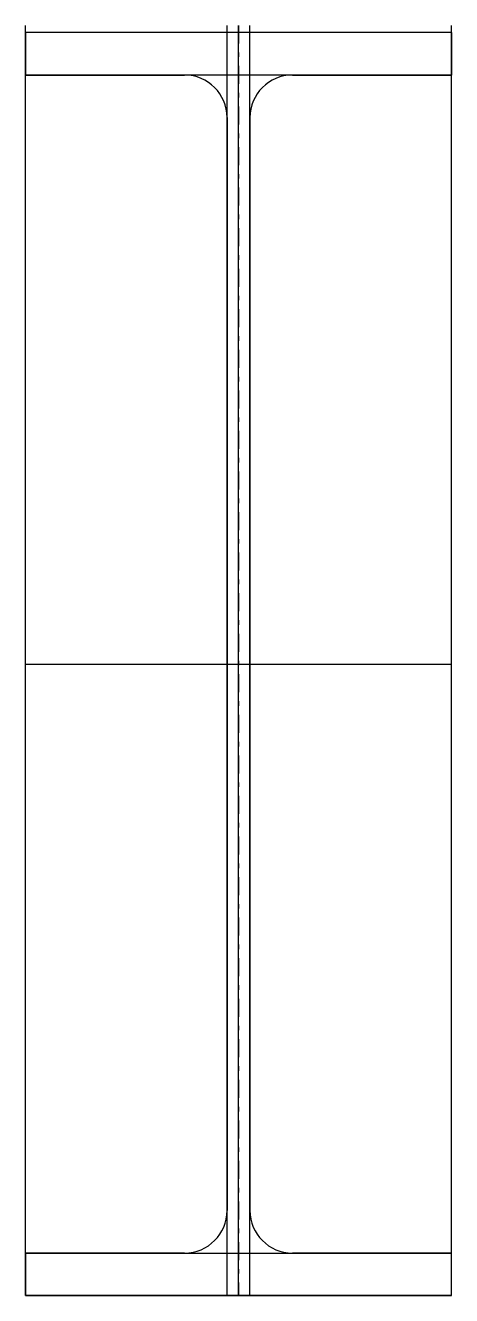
# Model space of a CAD drawing. Extents: x -150 to 150, y -445 to 450.
import ezdxf

# ---------------------------------------------------------------- set-up
doc = ezdxf.new("R2010")
doc.units = 0
doc.linetypes.add('CENTER', pattern=[28.575, 12.7, -6.35, 3.175, -6.35])
doc.layers.get('0').update_dxf_attribs({"linetype": 'CONTINUOUS'})

msp = doc.modelspace()

# ---------------------------------------------------------------- linework, layer by layer
at = {"linetype": 'CONTINUOUS'}
for p, q in [((-150, -445), (-150, 450)), ((-8, -445), (-8, 450)), ((0, -445), (0, 450)), ((8, -445), (8, 450)), ((150, -445), (150, 450)), ((150, 445), (-150, 445)), ((150, 445), (-150, 445)), ((-150, 445), (-150, 415)), ((150, 445), (-150, 445)), ((-150, 445), (-150, 415)), ((150, 415), (150, 445)), ((150, 445), (150, 415)), ((150, 415), (-150, 415)), ((-150, 415), (-38, 415)), ((-150, 415), (-38, 415)), ((38, 415), (150, 415)), ((150, 415), (38, 415)), ((-8, 385), (-8, -385)), ((-8, 385), (-8, -385)), ((8, -385), (8, 385)), ((8, 385), (8, -385)), ((-150, 0), (150, 0)), ((-150, 0), (150, 0)), ((-150, -415), (150, -415)), ((-38, -415), (-150, -415)), ((-150, -415), (-150, -445)), ((-150, -445), (-150, -415)), ((-150, -415), (-38, -415)), ((150, -415), (38, -415)), ((150, -415), (38, -415)), ((150, -445), (150, -415)), ((150, -445), (150, -415)), ((-150, -445), (150, -445)), ((-150, -445), (150, -445)), ((150, -445), (-150, -445))]:
    msp.add_line(p, q, dxfattribs=at)
at = {"linetype": 'CENTER'}
msp.add_line((0, 450), (0, -445), dxfattribs=at)
at = {"linetype": 'CONTINUOUS'}
for centre, start, end in [((-38, 385), 0, 90), ((-38, 385), 0, 90), ((38, 385), 90, 180), ((38, 385), 90, 180), ((-38, -385), 270, 0), ((-38, -385), 270, 0), ((38, -385), 180, 270), ((38, -385), 180, 270)]:
    msp.add_arc(centre, 30, start, end, dxfattribs=at)

doc.saveas('drawing.dxf')
